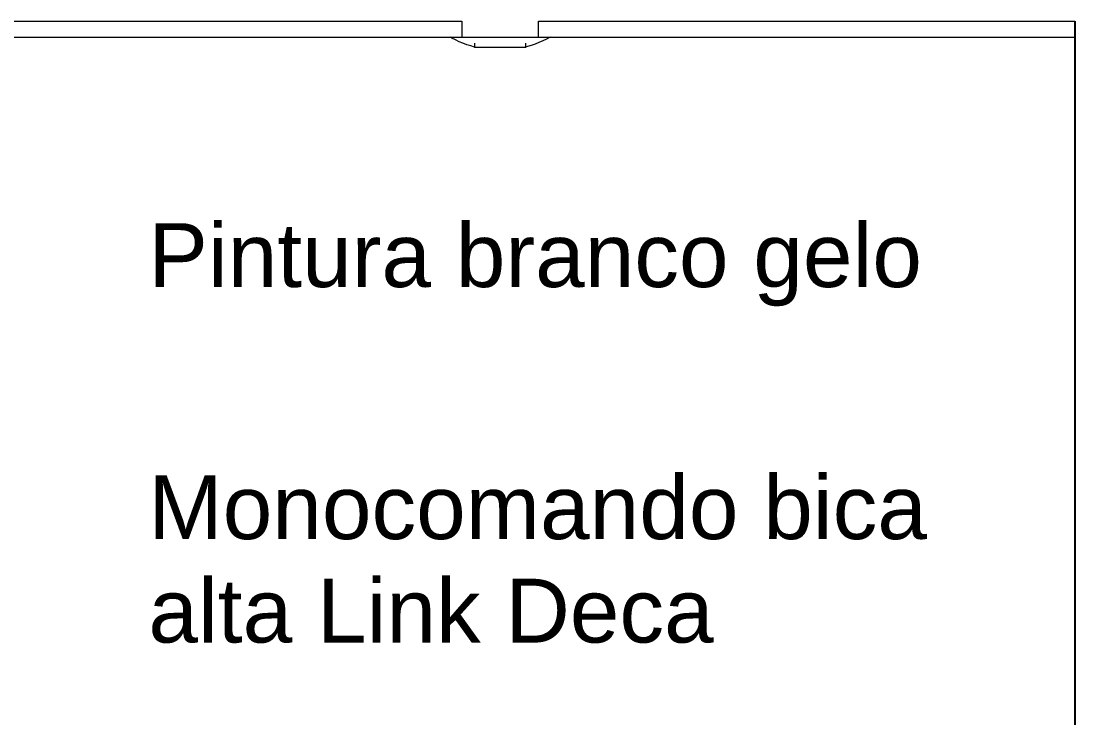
# Model space of a CAD drawing. Header units: millimetres. Extents: x 12743 to 28099, y -16955 to 3225.
# Drawn here: x 15505 to 16330, y 2667 to 3213 of the extents above; entities that cross this region are included whole.
import ezdxf

# ---------------------------------------------------------------- set-up
doc = ezdxf.new("R2010")
doc.units = ezdxf.units.MM
for name, color, linetype, lineweight in [('A-CLNG', 13, 'Continuous', 9), ('A-WALL', 113, 'Continuous', 25), ('E-LITE-EQPM', 33, 'Continuous', 9), ('G-ANNO-TEXT', 231, 'Continuous', 9)]:
    doc.layers.add(name, color=color, linetype=linetype, lineweight=lineweight)
doc.styles.add('Arial', font='arial.ttf', dxfattribs={"height": 50})

# ---------------------------------------------------------------- blocks, each defined once
blk = doc.blocks.new('Lâmpada Redonda Embutida - Iluminação-4475395-ELEVAÇÃO 2 BANHEIRO')
at = {"layer": 'E-LITE-EQPM'}
for p, q in [((15849.65, 3212.71), (15849.65, 3200)), ((15909.65, 3200), (15909.65, 3212.71)), ((15840.65, 3200), (15879.65, 3200)), ((15859.65, 3195.38), (15859.65, 3192.39)), ((15879.65, 3200), (15918.65, 3200)), ((15899.65, 3192.39), (15899.65, 3195.38)), ((15859.65, 3192.39), (15861.05, 3192.39)), ((15859.65, 3192.39), (15861.05, 3192.39)), ((15861.17, 3192.39), (15879.65, 3192.39)), ((15861.17, 3192.39), (15879.65, 3192.39)), ((15879.65, 3192.39), (15899.65, 3192.39)), ((15879.65, 3192.39), (15899.65, 3192.39))]:
    blk.add_line(p, q, dxfattribs=at)
at = {"layer": 'E-LITE-EQPM', "flags": 128}
for points in [[(15859.65, 3192.39), (15856.57, 3193.25), (15853.53, 3194.23), (15850.53, 3195.34), (15847.57, 3196.56), (15844.67, 3197.9), (15841.82, 3199.36), (15840.65, 3200)], [(15918.65, 3200), (15915.83, 3198.5), (15912.95, 3197.11), (15910.01, 3195.83), (15907.03, 3194.68), (15904.01, 3193.64), (15900.94, 3192.73), (15899.65, 3192.39)]]:
    blk.add_lwpolyline(points, dxfattribs=at)

msp = doc.modelspace()

# ---------------------------------------------------------------- linework, layer by layer
at = {"layer": 'A-CLNG'}
for p, q in [((15849.651, 3212.5), (15209.651, 3212.5)), ((16329.651, 3212.5), (15909.651, 3212.5)), ((15218.651, 3200), (15840.651, 3200)), ((15918.651, 3200), (16329.651, 3200))]:
    msp.add_line(p, q, dxfattribs=at)
at = {"layer": 'A-WALL'}
msp.add_line((16329.651, 3212.712), (16329.651, 2320), dxfattribs=at)

# ---------------------------------------------------------------- block references
at = {"layer": 'E-LITE-EQPM'}
msp.add_blockref('Lâmpada Redonda Embutida - Iluminação-4475395-ELEVAÇÃO 2 BANHEIRO', (0, 0), dxfattribs=at)

# ---------------------------------------------------------------- texts
at = {"layer": 'G-ANNO-TEXT', "color": 7, "char_height": 50, "attachment_point": 1, "style": 'Arial'}
for s, insert, width in [('Pintura branco gelo', (15604.2, 3054.376), 751.58203), ('Monocomando bica ', (15604.2, 2856.973), 779.64109), ('alta Link Deca', (15604.2, 2775.944), 551.16016)]:
    msp.add_mtext(s, dxfattribs=dict(at, insert=insert, width=width))

doc.saveas('drawing.dxf')
